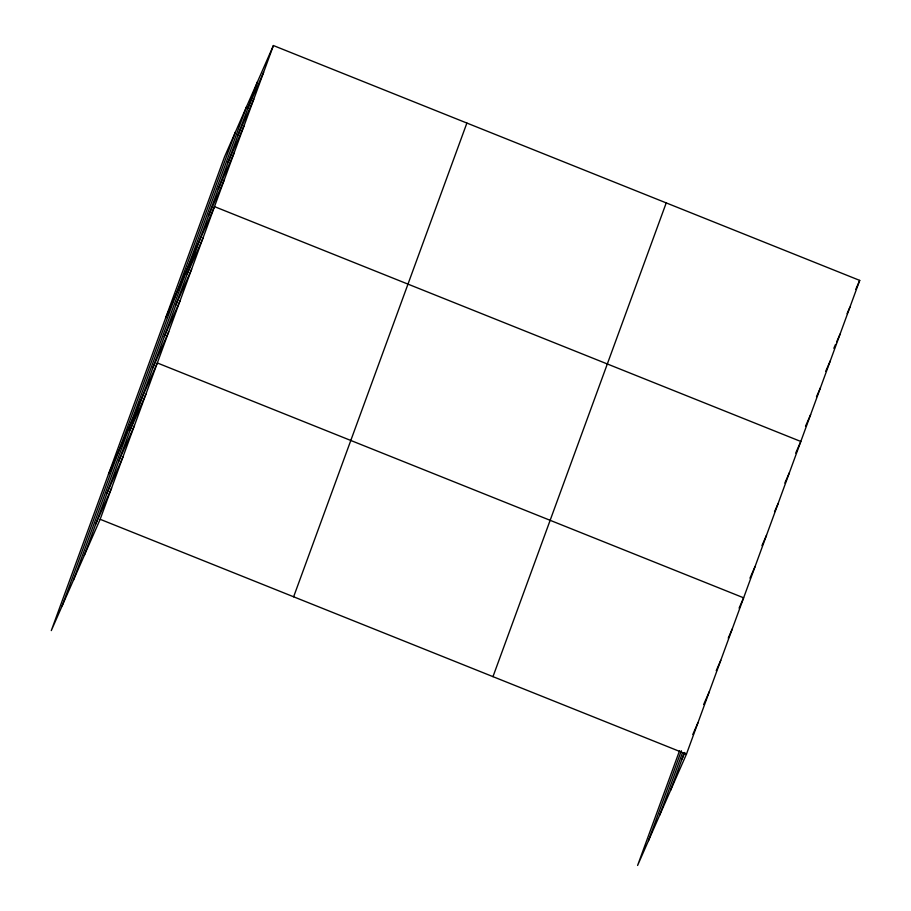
<?xml version="1.0" encoding="UTF-8"?>
<svg xmlns="http://www.w3.org/2000/svg" width="911" height="911" viewBox="0 0 911 911"><rect width="100%" height="100%" fill="white"/><g stroke="black" fill="none" stroke-linecap="round" stroke-linejoin="round"><path stroke-width="1.37" d="M62.176 605.804L235.425 132.049M73.392 580.25L246.642 106.496M84.279 555.448L257.528 81.705M273.402 45.55L224.539 156.851L51.289 630.594L100.153 519.293L273.402 45.55L859.711 280.406L686.461 754.149L637.598 865.45L679.526 750.801M293.627 596.796L466.887 123.053M492.976 676.645L666.226 202.902M648.484 840.648L681.36 750.755M659.701 815.094L682.567 752.566M670.587 790.304L684.4 752.52M247.712 108.546L263.586 72.39M237.896 135.386L253.77 99.242M228.08 162.238L243.954 126.082M218.264 189.078L234.127 152.934M208.448 215.93L224.311 179.774M165.643 317.928L214.495 206.626L800.803 441.471L795.702 453.097M187.188 274.04L203.062 237.896M175.755 305.31L191.629 269.155M164.322 336.58L180.196 300.425M152.889 367.839L168.763 331.695M108.466 474.267L157.318 362.965L743.627 597.81L739.094 608.138M130.022 430.379L145.885 394.224M118.589 461.649L134.452 425.494M107.145 492.908L123.019 456.764M95.712 524.178L111.586 488.034M855.736 289.436L859.711 280.406M847.059 313.703L849.895 307.246M833.838 348.298L835.535 344.426M836.674 341.841L840.079 334.098M825.719 371.267L830.251 360.938M816.472 396.82L820.435 387.779M805.518 426.246L810.619 414.63M784.838 483.069L789.37 472.741M774.532 511.754L777.937 504.011M761.96 545.609L766.504 535.281M749.958 578.166L755.06 566.54M728.231 638.121L732.193 629.08M716.228 670.678L720.76 660.35M703.656 704.522L709.327 691.608M682.02 759.034L684.856 752.577M692.793 734.505L697.894 722.878M100.153 519.293L686.461 754.149"/></g></svg>
